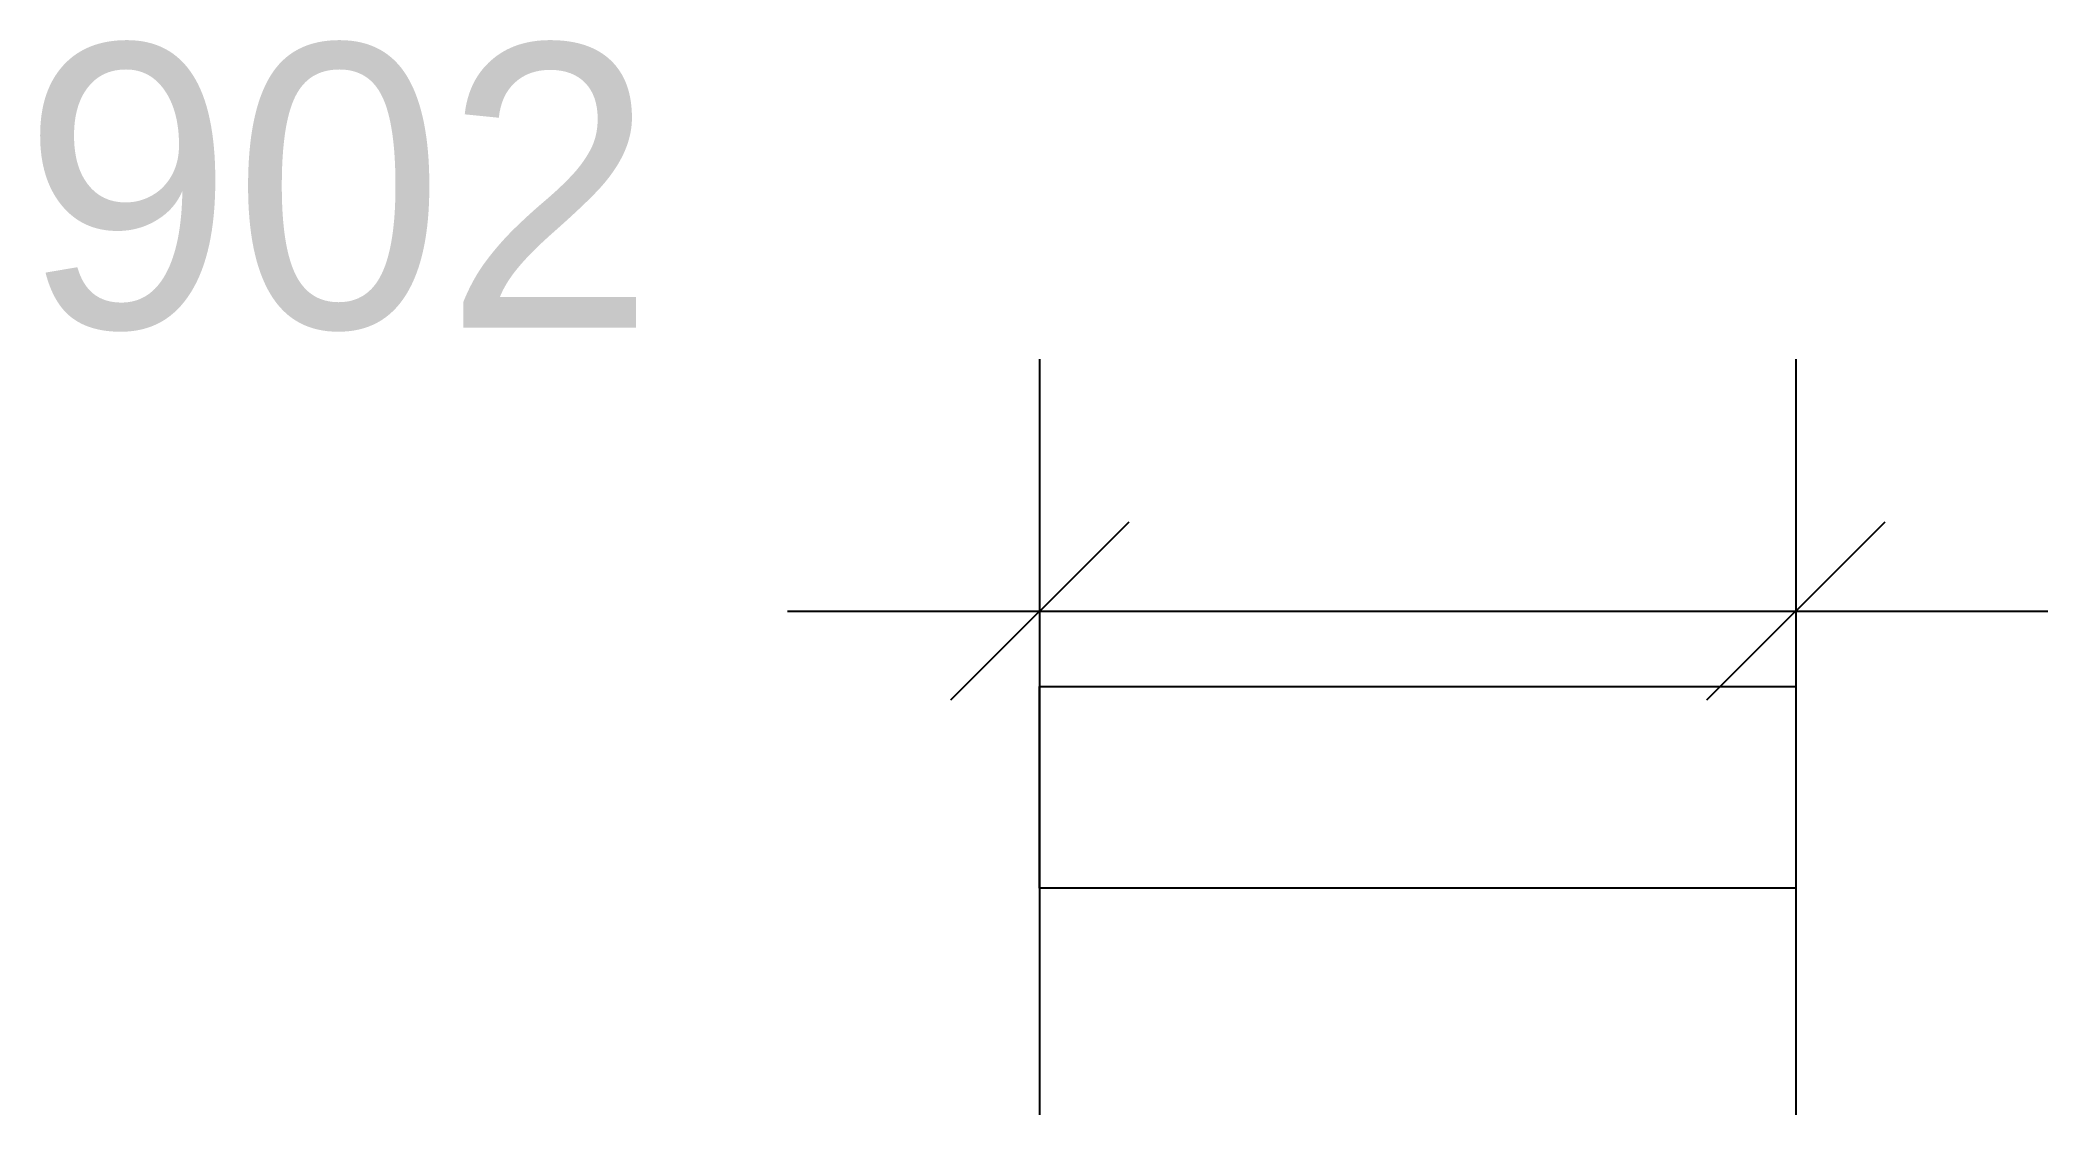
# Model space of a CAD drawing. Header units: millimetres. Extents: x -79 to 80, y -18 to 67.
import ezdxf
from ezdxf.enums import TextEntityAlignment as Align

# ---------------------------------------------------------------- set-up
doc = ezdxf.new("R2010")
doc.units = ezdxf.units.MM
for name, color, linetype in [('CONTOUR', 7, 'CONTINUOUS'), ('DIMLINES', 7, 'CONTINUOUS'), ('DIMLINESTEXT', 7, 'CONTINUOUS')]:
    doc.layers.add(name, color=color, linetype=linetype)

msp = doc.modelspace()

# ---------------------------------------------------------------- linework, layer by layer
at = {"layer": 'CONTOUR', "color": 0, "linetype": '0'}
msp.add_lwpolyline([(60, 0), (0, 0), (0, 16), (60, 16), (60, 0)], dxfattribs=at)
at = {"layer": 'DIMLINES', "color": 0}
for p, q in [((0, 42), (0, -18)), ((60, 42), (60, -18)), ((7.071, 29.071), (-7.071, 14.929)), ((67.071, 29.071), (52.929, 14.929)), ((-20, 22), (80, 22))]:
    msp.add_line(p, q, dxfattribs=at)

# ---------------------------------------------------------------- texts
at = {"layer": 'DIMLINESTEXT'}
msp.add_text('902', height=22.5, rotation=360, dxfattribs=at).set_placement((-80.705, 67), align=Align.TOP_LEFT)

doc.saveas('drawing.dxf')
